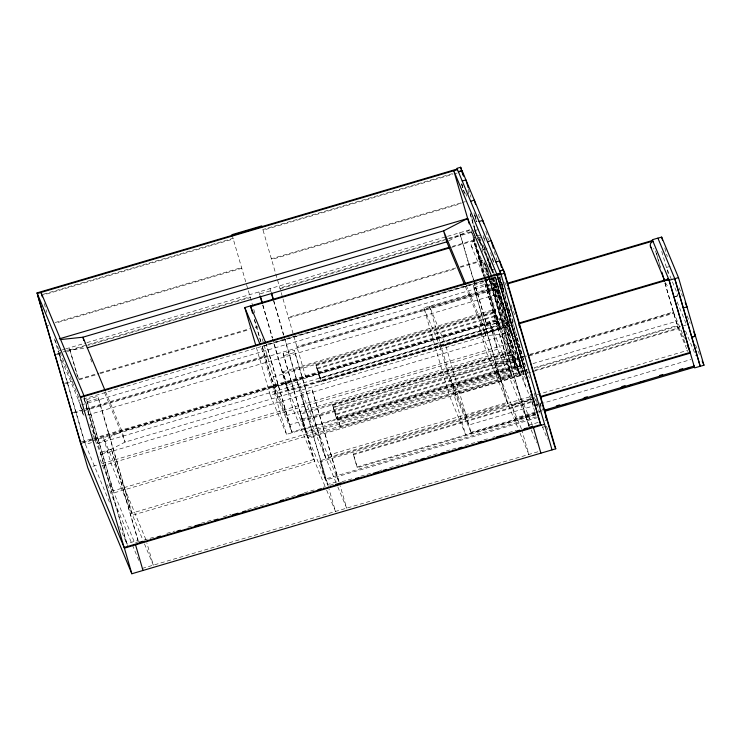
<?xml version="1.0" encoding="UTF-8"?>
<svg xmlns="http://www.w3.org/2000/svg" width="741" height="741" viewBox="0 0 741 741"><rect width="100%" height="100%" fill="white"/><g stroke="black" fill="none" stroke-linecap="round" stroke-linejoin="round"><path stroke-width="0.56" stroke-dasharray="3.71 2.78" d="M488.449 278.746A3.881 3.807 -22.6 0 0 486.689 281.117L486.726 283.09A3.881 3.807 -22.6 0 0 491.505 285.655L488.856 279.283M486.689 281.117L489.375 278.338M448.787 240.825L470.85 229.46L484.262 275.643M89.902 424.324L97.868 443.498L121.941 431.095L482.632 324.771L509.512 321.937M92.644 434.226L101.063 454.474L125.127 442.071L485.818 335.747L512.698 332.913M43.358 294.242L233.044 238.324L233.322 239L43.636 294.918M452.482 173.635L262.796 229.553L263.074 230.229L452.76 174.311M453.872 173.987L457.197 173.005M55.186 322.52L241.547 267.584L241.825 268.261L55.464 323.196M460.985 202.895L271.299 258.813L271.577 259.489L461.263 203.571M462.088 202.571L465.422 201.589M46.59 325.808L48.813 325.16M61.133 350.234L58.094 351.132L83.344 411.857M62.142 349.937L65.189 349.039M65.856 348.844L85.826 342.953M86.938 342.629L446.434 236.657M447.545 236.323L470.85 229.46M57.029 353.744L86.984 344.917M88.096 344.593L250.05 296.845L250.328 297.521L88.374 345.269M447.295 238.704L279.792 288.073L280.079 288.749L444.248 240.353M448.407 238.37L475.027 230.525L475.314 231.201L448.685 239.047M475.416 230.405L478.204 229.59M56.205 354.744L60.642 353.438M67.292 351.475L87.262 345.593M480.455 234.99L477.658 235.805L480.214 244.604M482.891 251.931L478.797 237.833L481.585 237.018M452.408 246.373L473.499 240.158M451.575 247.355L473.768 240.806L484.086 276.291M487.143 248.559L483.419 249.652L480.27 238.815M64.421 383.338L72.192 381.05M78.842 379.086L98.812 373.195M99.924 372.871L249.671 328.726M255.219 327.087L257.442 326.438M455.798 267.964L288.295 317.343L288.582 318.019L456.076 268.64M460.235 266.658L483.53 259.785M65.81 383.681L72.47 381.717M79.13 379.762L99.09 373.872M100.202 373.547L248.846 329.726M255.497 327.763L257.72 327.114M460.513 267.325L483.808 260.462M489.162 266.556L491.014 266L495.007 275.596M494.627 269.085L491.839 269.909L488.69 259.063M494.793 277.004L491.07 278.097L517.866 370.037L305.903 432.531L300.17 413.228L512.133 350.743L512.559 351.753L300.587 414.238M267.501 344.12L489.514 278.672L515.523 367.61L521.099 365.971M491.348 278.764L78.592 400.436L83.742 416.136L80.556 405.16M489.792 279.329L261.091 346.742L286.535 434.356L515.245 366.934M490.07 280.005L495.646 278.357L521.155 366.147L504.25 325.447L498.674 327.096L515.523 367.61M86.595 399.594L97.747 396.305L98.59 398.334L132.546 515.208L314.74 461.495L283.127 353.568L294.288 350.28L325.892 458.207L508.113 404.493L473.314 285.591L484.475 282.302L511.827 375.594L113.947 492.885L86.595 399.594L113.104 490.866L510.984 373.575L484.475 282.302M498.841 279.209L496.053 280.033L522.562 371.297L525.35 370.472M87.429 401.622L98.59 398.334M474.157 287.619L485.318 284.331M81.667 404.836L493.311 283.488L496.498 294.464L84.854 415.812M535.595 413.997L465.635 434.624L449.352 395.453L423.898 307.839L498.295 285.906M429.743 306.848L500.786 285.906M72.924 412.598L267.047 355.374L267.334 356.05L86.521 409.347M74.313 412.95L82.084 410.653M84.002 410.755L494.534 289.74L496.498 294.464M283.97 355.597L295.131 352.308M499.517 295.27L495.803 296.363L512.652 336.886L515.44 336.062M282.895 371.695L494.868 309.21L495.284 310.22L283.321 372.704L282.895 371.695L288.212 389.979M506.937 306.793L504.149 307.617L491.737 277.764M315.879 364.933L494.377 312.313L494.664 312.989L316.166 365.609L315.879 364.933L319.64 377.882L319.927 378.558L498.424 325.938L498.147 325.262L319.64 377.882M508.678 310.405L511.466 309.581M317.268 368.12L495.766 315.499L496.044 316.175L317.546 368.796L317.268 368.12L321.029 381.069L321.307 381.745L499.814 329.124L485.54 280.042M670.151 266.352L666.428 267.455L677.959 295.177M81.353 441.886L92.523 438.589M93.625 438.264L500.536 318.315L526.091 379.772M82.816 442.21L92.82 439.265M93.922 438.931L500.814 318.991M81.992 443.174L501.083 319.63L484.679 263.444M92.338 440.914L490.218 323.622L497.656 349.233L99.776 466.524M91.532 442.627L85.447 444.424L58.928 353.161M473.749 281.126L487.05 326.04L498.202 322.752L485.105 277.662M501.935 321.677L505.649 320.584L516.755 347.288M97.868 443.498L509.521 322.15M515.115 341.592L508.02 324.53L504.306 325.623L490.718 278.866M256.395 347.501L270.252 395.185L500.175 327.494L494.868 309.21M321.029 381.069L499.527 328.448L499.814 329.124M500.462 328.17L507.9 325.984L493.839 277.597M512.096 325.086L445.489 344.713L471.211 432.976L454.928 393.804M485.763 277.588L500.601 328.513L288.629 390.998L283.321 372.704M423.898 307.839L440.182 347.01L512.364 325.734M111.372 449.157L100.22 452.445L126.73 543.709L137.891 540.421L111.372 449.157L138.41 541.347M312.165 389.97L338.683 481.233L327.522 484.521L301.003 393.258L312.165 389.97L339.202 482.159M529.176 427.353L501.814 334.061L512.976 330.773M101.063 454.474L512.707 333.126M92.847 466.293L97.923 464.792M102.258 463.514L511.688 342.824L524.193 372.89M674.884 296.539L677.672 295.715M674.931 296.715L677.719 295.891M509.373 347.279L513.087 346.186L493.191 277.699M332.45 404.781L510.947 352.16L511.225 352.836L332.728 405.457L332.45 404.781L336.488 418.406L514.995 365.785L514.708 365.109L336.21 417.729M337.627 420.434L333.589 406.809L512.087 354.189L516.125 367.814L337.627 420.434L337.35 419.758L515.847 367.138L516.125 367.814M512.364 354.865L333.867 407.485L333.589 406.809M302.55 418.961L514.523 356.477L514.939 357.486L302.976 419.971L302.55 418.961L308.284 438.264L520.256 375.78L493.599 284.173L497.313 283.081L523.831 374.344L520.117 375.437M519.172 357.486L450.352 377.771L466.098 415.645L530.482 396.657M520.284 357.153L523.609 356.171M530.278 354.207L673.476 311.998L684.406 338.294M521.59 357.357L494.979 365.202L499.017 378.827L523.415 371.639M522.692 357.032L673.476 312.582L673.754 313.258L526.305 356.727M495.257 365.878L519.645 358.69M336.534 413.895L515.032 361.275L515.31 361.951L336.812 414.571L336.534 413.895L340.573 427.52L336.812 414.571M522.072 360.08L518.357 361.173L525.795 386.774L529.509 385.681M517.375 366.526L521.09 365.433L513.652 339.832L509.938 340.925L519.83 374.77M524.119 366.202L453.075 387.145L468.821 425.01L533.205 406.031M532.992 363.581L676.2 321.372L686.259 345.565M517.588 369.37L521.303 368.268L494.784 276.995L499.369 288.027M523.127 370.963L498.739 378.151L499.017 378.827M524.239 370.63L527.564 369.657M534.215 367.693L677.237 325.531L677.515 326.207L534.502 368.37M340.295 426.844L518.793 374.224L519.071 374.9L515.032 361.275M664.881 282.997L677.765 327.355L680.562 326.54M683.378 325.799L686.175 324.975M307.867 437.255L525.971 372.862M534.854 370.25L678.052 328.031M526.24 373.52L455.196 394.462L429.474 306.2L445.758 345.371M527.351 373.186L678.321 328.689L664.788 282.108M537.142 394.694L688.111 350.197M536.123 416.924L325.262 479.084L319.945 460.791L531.918 398.306M531.501 399.158L511.549 405.049L515.588 418.665L541.087 411.153M319.945 460.791L320.371 461.81L531.223 399.649M511.827 405.716L537.327 398.204M353.225 454.038L531.723 401.418L532.001 402.094L353.503 454.715L353.225 454.038L357.273 467.664L535.771 415.043L531.723 401.418M534.307 405.707L690.834 359.561M535.261 412.107L515.31 417.998L515.588 418.665M470.943 432.327L535.326 413.348M356.986 466.987L535.484 414.367L535.771 415.043M537.651 417.609L325.679 480.094L320.371 461.81M528.333 425.325L539.494 422.037M545.061 420.369L546.914 419.823M139.151 541.532L134.714 542.838L98.961 456.845M143.847 540.143L155.777 536.632M166.855 533.363L174.617 531.075M187.918 527.157L193.457 525.517M201.219 523.229L214.519 519.311M223.384 516.699L231.136 514.411M247.763 509.512L268.826 503.306M285.452 498.406L296.53 495.136M304.292 492.848L315.37 489.579M323.132 487.291L325.345 486.642M329.782 485.336L334.21 484.03M341.971 481.743L353.059 478.473M360.811 476.185L371.899 472.915M379.651 470.628L381.874 469.979M389.627 467.691L402.928 463.773M408.467 462.134L419.554 458.874M427.307 456.586L438.394 453.316M446.156 451.028L456.123 448.092M464.996 445.471L478.297 441.553M483.836 439.922L488.263 438.616M492.7 437.31L494.914 436.653M502.676 434.365L515.977 430.447M542.644 427.288L545.432 426.464M142.161 568.44L539.022 451.445M67.051 350.187L86.086 348.187M679.015 287.684L682.563 296.215M687.074 315.879L690.177 323.345M695.521 344.963L699.513 354.559M677.098 301.865L686.462 324.438M685.564 331.051L695.762 355.569M677.765 327.355L687.963 351.882M504.741 282.071L507.687 289.157M499.101 277.338L503.982 289.055M513.244 311.331L514.93 315.388M499.953 280.607L505.658 294.307M495.451 276.671L497.23 280.932M478.797 237.833L493.432 273.021M474.564 228.358L493.173 273.105M509.521 312.424L513.309 321.548M492.469 278.144L505.733 310.192M473.054 234.777L474.388 237.981M485.022 263.546L486.355 266.741M486.791 267.807L489.004 273.133M490.783 277.393L509.382 322.14M488.94 277.273L473.221 239.482L484.494 278.292M487.087 275.031L476.046 248.476A3.881 3.807 -22.6 0 1 471.267 245.919A3.881 3.807 -22.6 0 1 473.916 241.158M526.064 369.666L529.611 378.197M539.809 402.724L542.921 410.199M534.391 397.408L537.929 405.929M546.358 426.186L548.581 431.531M471.267 245.919L483.632 275.661M485.392 279.903L486.726 283.09M536.086 403.817L540.189 413.682M533.529 405.383L507.974 343.917L488.282 276.134M542.347 426.575L547.627 439.293M497.359 320.723L500.601 328.513M520.256 375.78L517.45 369.027L305.477 431.512L300.17 413.228M501.814 334.061L528.861 426.251M532.603 425.547L489.375 321.603L496.813 347.205L529.445 425.667M531.186 429.863L536.503 442.655M466.219 285.294L482.632 324.771L485.818 335.747L464.968 285.6M521.442 428.835L479.066 326.911L486.504 352.521L518.283 428.956M520.052 433.207L528.879 454.437L521.757 429.9M305.301 375.863L305.579 376.539L262.008 226.57M338.785 481.493L296.548 379.92L284.729 339.239M301.003 393.258L328.041 485.448M336.071 482.678L304.282 406.235L296.845 380.633M337.831 486.92L346.668 508.15L340.156 485.753M328.365 486.55L285.396 383.208L272.614 339.23M324.91 485.966L293.13 409.523L285.693 383.921M326.679 490.209L335.506 511.447L329.004 489.041M275.55 384.635L275.828 385.311L261.675 336.868M270.252 395.185L286.535 434.356M105.528 391.619L121.941 431.095L125.127 442.071L103.388 389.794M90.522 358.848L91.856 362.053M145.875 539.55L103.49 437.625L110.937 463.236L142.717 539.67M144.486 543.922L153.313 565.151L146.801 542.745M54.899 340.156L79.713 399.816M107.278 484.568L132 544.024M132.426 545.033L139.067 561.011M109.409 502.055L84.604 442.405L54.269 337.979M119.597 526.564L127.572 545.737M664.797 247.929L667.317 256.599M661.759 251.412L668.947 276.124M656.415 253.274L660.648 268.149M655.535 250.838L660.046 266.362M511.142 304.968L512.402 309.303M539.846 403.789L542.023 411.255M494.33 251.495L496.85 260.165M534.215 393.128L537.318 403.799M499.98 276.087L503.76 289.092M501.027 281.969L527.546 373.242M499.369 277.264L507.872 306.524M508.493 308.691L510.697 316.277M512.272 321.696L516.366 335.784M516.996 337.952L524.869 365.044M485.911 231.248L488.43 239.917M500.092 280.033L503.287 291.028M506.798 303.125L510.632 316.324M516.699 337.211L521.812 354.809M492.413 257.97L494.303 264.472M490.616 252.588L494.08 264.509M478.436 214.251L480.011 219.669M530.491 394.221L532.668 401.696M483.993 237.722L485.568 243.141M483.141 235.592L484.716 241.01M468.442 188.584L470.961 197.254M489.764 261.666L493.849 275.754M494.164 276.838L508.02 324.53M487.773 256.701L492.561 273.197M467.895 190.613L468.858 193.947M474.99 215.057L476.935 221.726M484.243 246.91L491.135 270.622M474.722 215.344L476.611 221.846M473.916 212.806L476.5 221.698M483.28 245.03L489.736 267.26M492.969 278.366L511.688 342.824M465.672 192.929L466.617 196.18M487.884 270.993L489.162 275.393M489.486 276.495L504.176 327.077M512.087 354.189L515.847 367.138M461.875 183.805L465.144 195.04M471.924 218.382L478.288 240.306M485.16 263.935L514.967 366.286L291.843 432.059L266.399 344.454L292.121 432.707L275.828 393.545L261.981 345.852M461.689 184.055L464.292 192.984M470.155 213.454L477.519 238.537M461.486 183.898L462.773 188.344M470.202 213.899L477.306 238.352M484.086 261.684L487.958 275.022M473.944 236.907L485.448 276.495M472.008 232.581L484.79 276.569M495.766 315.499L499.527 328.448M484.401 277.403L499.221 328.42L276.097 394.193L261.925 345.399M484.818 279.403L498.952 327.763M473.629 279.857L459.689 232.748L473.425 280.033M473.953 280.95L487.05 326.04M473.314 285.591L507.27 402.465L325.058 456.178L294.288 350.28M440.182 347.01L465.635 434.624M353.503 454.715L357.273 467.664M332.728 405.457L336.488 418.406M317.546 368.796L321.307 381.745M316.166 365.609L319.927 378.558M273.753 300.577L283.979 335.766M284.294 336.859L297.391 381.948L286.239 385.237L272.818 339.054M270.993 291.954L270.039 288.657L270.873 290.676L259.72 293.964L258.878 291.945L259.841 295.242M273.549 300.753L283.451 334.839M283.127 353.568L313.897 459.476L131.703 513.18L97.747 396.305M262.916 304.959L272.503 337.952M262.712 305.135L272.299 338.128M231.979 234.665L255.173 314.212M254.515 319.89L261.601 344.287M254.246 319.241L260.684 341.416M84.002 395.768L127.257 544.635M78.398 378.456L69.246 347.844L77.555 376.437M84.141 398.25L96.608 441.136L83.946 398.426M44.265 303.541L46.84 312.424M665.668 282.377L665.816 283.358A3.881 3.807 -22.6 0 0 668.595 285.98M654.146 248.902A3.881 3.807 -22.6 0 1 653.136 248.8M492.033 289.055L296.798 346.603L297.076 347.279L492.311 289.722L492.033 289.055M494.377 311.729L271.252 377.502L286.999 415.377L510.123 349.604L494.377 311.729M497.1 321.103L273.975 386.876L289.722 424.741L512.846 358.968L497.1 321.103"/><path stroke-width="1.11" d="M667.132 279.996L668.475 278.607A3.881 3.807 -22.6 0 0 666.159 280.45M491.579 276.013L467.654 218.484L443.59 230.877L82.899 337.211L60.503 339.573M463.709 176.21L460.68 167.244L456.965 168.346L501.027 274.309L552.036 449.889M80.889 443.498L37.05 292.89L457.243 169.013M37.319 293.529L457.512 169.661M458.364 171.708L462.078 170.606M458.41 171.884L462.134 170.791L504.741 273.216L555.759 448.787L131.842 573.756L87.781 467.784L37.81 295.872L38.087 296.548M462.208 181.008L465.922 179.906L468.127 187.501M470.628 201.256L474.342 200.163L475.602 204.497M59.336 338.85L467.654 218.484M479.047 221.503L482.762 220.41L483.706 223.662M87.197 347.853L446.777 241.853L464.524 284.535M255.756 345.278L244.799 307.58L449.083 247.355M449.352 248.003L250.653 306.579L252.579 313.239M487.467 241.751L491.181 240.658L493.386 248.244M495.886 261.999L499.601 260.906L501.49 267.408M499.629 270.947L503.343 269.854L554.361 445.424M499.684 271.123L503.398 270.03M500.481 272.994L80.287 396.861L124.127 547.479L540.995 424.584M500.749 273.633L80.556 397.5L37.05 292.89M497.313 275.411L540.874 425.38L497.026 274.735L497.313 275.411L504.741 273.216M657.934 238.185L661.648 237.092L678.497 277.616L703.95 365.22L694.623 367.879L669.169 280.265L652.321 239.751L657.897 238.102L674.782 278.709L700.236 366.323M507.177 283.294L652.599 240.427M507.446 283.942L652.867 241.075M518.756 323.122L668.614 278.94M519.024 323.771L668.882 279.598L690.149 352.79M669.169 280.265L678.497 277.616M683.276 307.969L687 306.876L685.221 302.606M691.733 337.053L695.447 335.96M691.779 337.238L695.503 336.136L693.724 331.875M540.374 396.546L690.047 352.429L690.325 353.105L540.652 397.222M556.324 405.901L559.659 404.919M584.047 397.732L587.372 396.75M621.745 386.617L625.071 385.635M659.434 375.511L662.76 374.529M679.395 369.62L682.72 368.647M544.413 410.171L694.085 366.054L693.808 365.378M545.32 410.403L548.646 409.421M563.077 405.17L566.411 404.188M583.056 399.279L586.39 398.297M600.821 394.045L606.37 392.406M620.801 388.154L624.135 387.173M628.572 385.857L631.906 384.875M638.566 382.912L644.114 381.282M686.296 368.842L689.63 367.86M544.478 411.385L694.336 367.203M139.382 542.255L142.707 541.282M157.12 537.03L160.445 536.049M177.071 531.149L180.396 530.167M194.809 525.915L200.357 524.285M214.77 520.034L218.095 519.052M232.507 514.8L238.056 513.17M242.483 511.864L245.817 510.882M280.181 500.749L283.507 499.767M297.919 495.525L303.467 493.886M317.88 489.644L321.205 488.662M335.617 484.41L341.156 482.78M355.569 478.529L358.903 477.547M373.316 473.295L378.855 471.665M383.292 470.359L386.617 469.377M420.99 459.244L424.315 458.262M440.941 453.362L444.267 452.38M458.679 448.129L462.004 447.147M478.64 442.247L481.965 441.265M496.377 437.023L501.916 435.384M516.338 431.132L519.663 430.16M524.091 428.844L527.416 427.872M529.176 427.353L532.214 426.455M80.315 442.192L124.405 548.145L544.598 424.278M702.181 360.96L703.95 365.22M650.357 246.179L664.492 280.172M687.907 346.714L688.778 348.816M518.895 324.938L520.025 327.642M496.757 274.087L453.788 170.754L469.238 223.921M509.299 318.621L510.188 320.751M545.589 416.618L546.914 419.823M554.703 446.267L555.759 448.787M465.774 284.229L443.59 230.877L446.777 241.853M262.008 226.57L261.73 225.894L231.979 234.665L232.257 235.342M250.375 305.931L265.787 342.981M244.799 307.58L260.202 344.63M105.083 390.553L82.899 337.211L83.853 340.499M84.002 395.768L41.033 292.426L42.33 296.872M46.312 325.142L46.59 325.808M54.815 354.402L55.093 355.078M63.318 383.662L63.596 384.338M71.812 412.922L72.099 413.598M674.745 278.625L700.199 366.23M661.648 237.092L662.593 240.343M661.889 272.123L664.464 280.996M663.593 278.56L664.242 280.783M516.171 341.768L516.81 343.963M460.68 167.244L462.94 175.024M533.446 427.566L540.884 453.177M271.512 292.88L273.429 299.475M271.632 294.149L273.225 299.651M260.36 296.168L262.277 302.763M260.156 296.344L262.073 302.939M135.557 544.857L142.994 570.468M124.405 548.145L131.842 573.756M651.385 247.865A3.881 3.807 -22.6 0 1 653.016 241.427"/></g></svg>
